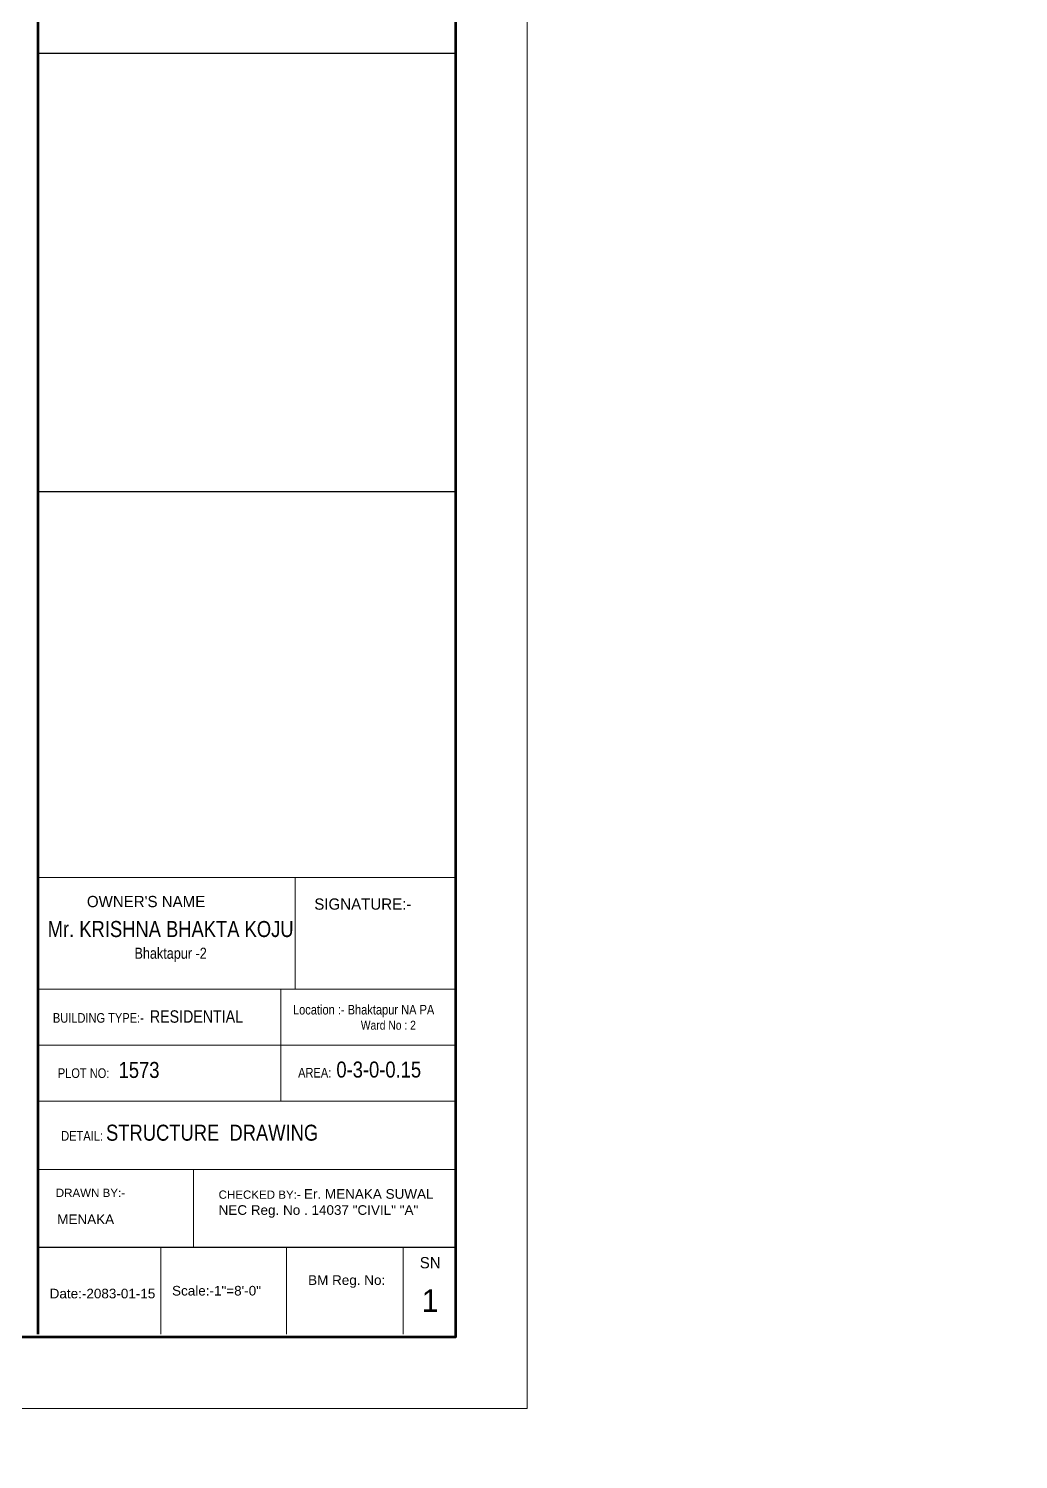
# Model space of a CAD drawing. Header units: inches. Extents: x -12071822 to 12321209, y -1222525 to 1319227.
# Drawn here: x 127170 to 127889, y 48039 to 49078 of the extents above; entities that cross this region are included whole.
import ezdxf

# ---------------------------------------------------------------- set-up
doc = ezdxf.new("R2010")
doc.units = ezdxf.units.IN
doc.header["$MEASUREMENT"] = 0
for name, color, linetype, lineweight in [('BORDER', 7, 'Continuous', 60), ('Sill', 4, 'Continuous', 0), ('Window', 3, 'Continuous', 0), ('Windows', 151, 'Continuous', 15)]:
    doc.layers.add(name, color=color, linetype=linetype, lineweight=lineweight)
doc.styles.add('PAGE LAYOUT', font='comic.ttf', dxfattribs={"height": 8})
doc.styles.get("Standard").update_dxf_attribs({"font": 'arial.ttf'})
doc.styles.add('style4', font='ARIALN.TTF', dxfattribs={"height": 11})

msp = doc.modelspace()

# ---------------------------------------------------------------- linework, layer by layer
msp.add_line((127177.39, 48192.61), (127480.2, 48192.61))
at = {"layer": 'BORDER'}
msp.add_line((127177.37, 48129.4), (127177.37, 50218.25), dxfattribs=at)
at = {"layer": 'BORDER', "lineweight": 25}
for p, q in [((127480.18, 49059.5), (127177.37, 49059.5)), ((127480.18, 48741.25), (127177.37, 48741.25))]:
    msp.add_line(p, q, dxfattribs=at)
at = {"layer": 'BORDER'}
msp.add_lwpolyline([(127480.18, 50218.25), (127480.18, 48127.4), (124417.35, 48127.4), (124417.35, 50218.25)], close=True, dxfattribs=at)
at = {"layer": 'Window'}
for p, q in [((127177.37, 48461.18), (127480.18, 48461.18)), ((127363.84, 48461.18), (127363.84, 48379.96)), ((127177.37, 48379.96), (127480.18, 48379.96)), ((127353.55, 48379.91), (127353.55, 48298.64)), ((127177.37, 48339.3), (127480.18, 48339.3)), ((127177.37, 48298.64), (127480.18, 48298.64)), ((127177.37, 48298.64), (127480.18, 48298.64)), ((127177.39, 48248.94), (127480.2, 48248.94)), ((127289.99, 48248.94), (127289.99, 48192.61)), ((127177.39, 48192.61), (127480.2, 48192.61)), ((127266.47, 48192.61), (127266.47, 48129.4)), ((127357.56, 48129.4), (127357.56, 48192.61)), ((127442.24, 48129.4), (127442.24, 48192.61))]:
    msp.add_line(p, q, dxfattribs=at)
msp.add_lwpolyline([(127532.18, 50270.25), (127532.18, 48075.4), (124365.35, 48075.4), (124365.35, 50270.25)], close=True, dxfattribs=at)
at = {"layer": 'Windows'}
msp.add_circle((127888.68, 49173.51), 6257.09, dxfattribs=at)

# ---------------------------------------------------------------- texts
at = {"style": 'style4'}
for s, insert, char_height, width, attachment_point in [('{\\H0.9696x;Mr. KRISHNA BHAKTA KOJU\\P\\H0.6876x;Bhaktapur -2}', (127273.51, 48399.69), 12, 185.7166, 8), ('BUILDING TYPE:-  {\\H1.286x;RESIDENTIAL}', (127257.07, 48355.52), 7, 141.7972, 8), ('Location :- Bhaktapur NA PA ', (127362.31, 48368.63), 7, 141.7972, 1), ('Ward No : 2  ', (127431.49, 48353.8), 6.5364, 82.3747, 5), ('PLOT NO:   {\\H1.662x;1573}', (127191.63, 48327.17), 7, 103.6204, 1), ('AREA:{\\H1.662x; 0-3-0-0.15}', (127366.03, 48327.46), 7, 149.2127, 1), ('{\\H0.4978x;DETAIL: \\H1.662x;STRUCTURE  DRAWING }', (127194.11, 48281.6), 14.0625, 274.6325, 1)]:
    msp.add_mtext(s, dxfattribs=dict(at, insert=insert, char_height=char_height, width=width, attachment_point=attachment_point))
for s, insert, char_height, width, attachment_point in [('{\\fArial|b0|i0|c0|p34;DRAWN BY:-}', (127190.17, 48235.11), 6, 255.1453, 1), ('CHECKED BY:- {\\H1.167x;Er. MENAKA SUWAL\\PNEC Reg. No . 14037 "CIVIL" "A"}', (127308.32, 48234.8), 6, 209.7353, 1), ('{\\H1.167x;MENAKA}', (127191.22, 48216.39), 6, 85.7429, 1), ('\\A1; BM Reg. No:', (127399.9, 48172.25), 7, 178.5756, 2), ('Date:-2083-01-15', (127185.75, 48162.48), 7, 178.5756, 1), ('{\\fArial|b0|i0|c0|p34;Scale:-1"=8\'-0"}', (127274.55, 48164.54), 7, 178.5756, 1)]:
    msp.add_mtext(s, dxfattribs=dict(insert=insert, char_height=char_height, width=width, attachment_point=attachment_point))
at = {"layer": 'Sill', "style": 'PAGE LAYOUT'}
for s, insert, char_height, width, attachment_point in [("OWNER'S NAME", (127212.76, 48447.73), 8.1728, 144.86, 1), ('SIGNATURE:-', (127377.76, 48445.89), 8.1728, 144.86, 1), ('SN', (127461.86, 48181.34), 8.173, 26.3998, 5), ('1', (127461.84, 48153.84), 16.35, 52.7996, 5)]:
    msp.add_mtext(s, dxfattribs=dict(at, insert=insert, char_height=char_height, width=width, attachment_point=attachment_point))

doc.saveas('drawing.dxf')
